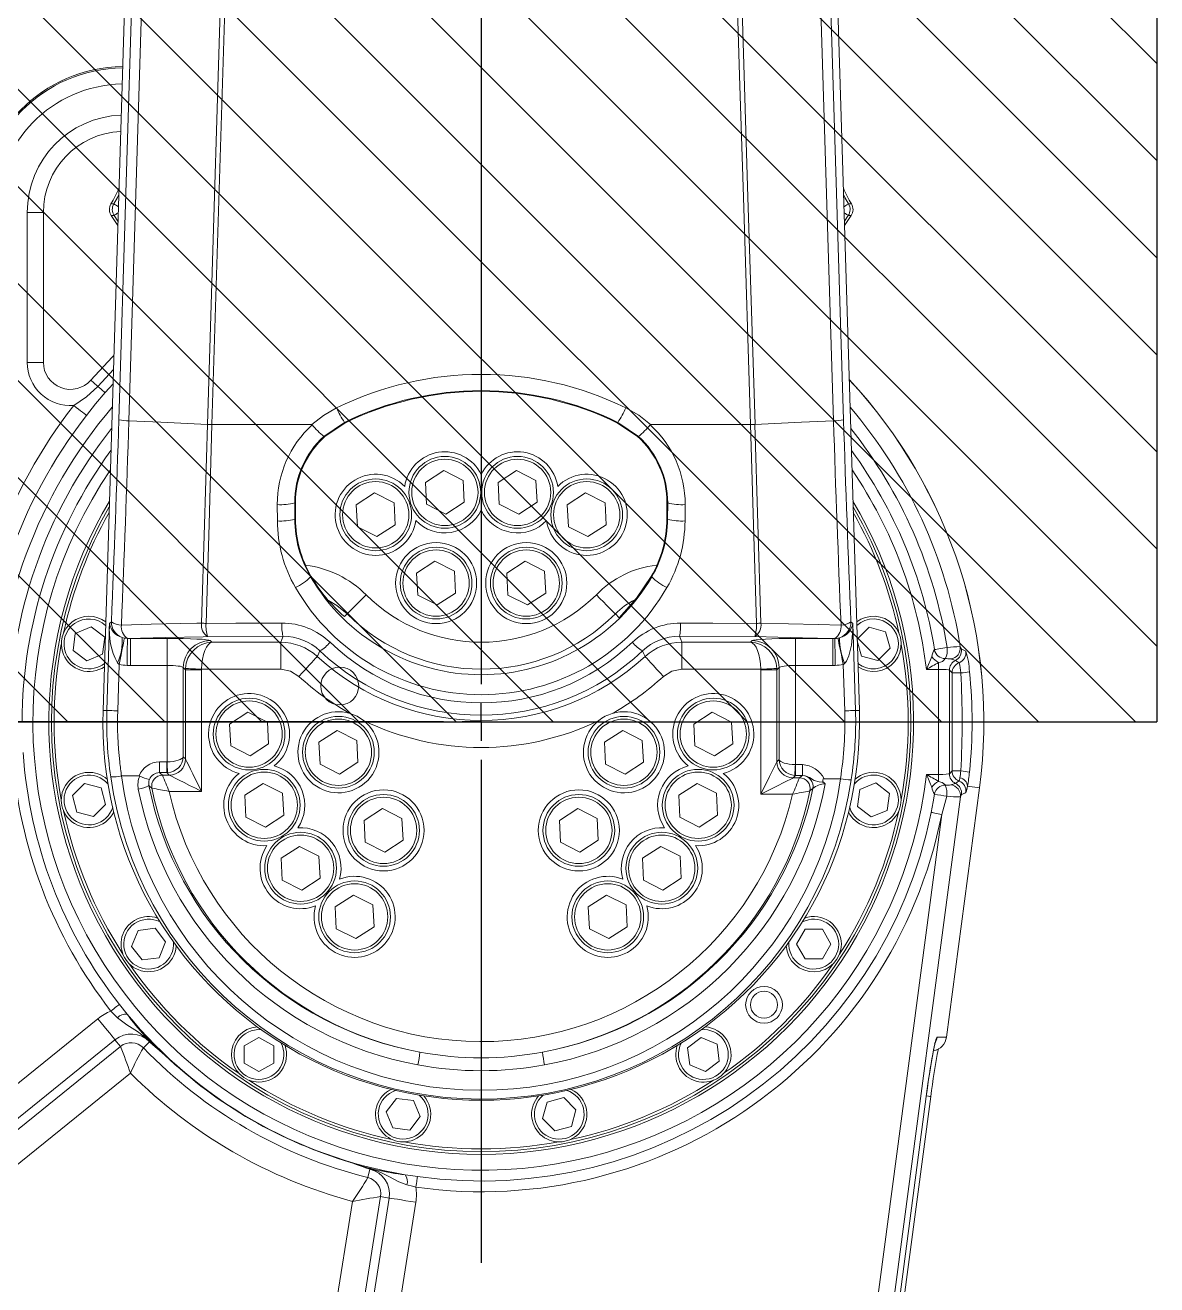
# Model space of a CAD drawing. Header units: millimetres. Extents: x -280 to 408, y 33 to 269.
# Drawn here: x 307.5 to 328.44, y 133.9 to 157.2 of the extents above; entities that cross this region are included whole.
import ezdxf

# ---------------------------------------------------------------- set-up
doc = ezdxf.new("R2010")
doc.units = ezdxf.units.MM
doc.layers.add('FORMAT', color=7, linetype='Continuous')

# ---------------------------------------------------------------- blocks, each defined once
blk = doc.blocks.new('SW_CENTERMARKSYMBOL_3')
at = {"layer": 'FORMAT', "color": 0}
for p, q in [((0, -0.7), (0, -58.3)), ((0, -59), (0, -58.65)), ((-0.7, -59), (-10.487, -59)), ((0, -59), (-0.35, -59)), ((0, -59), (0.35, -59)), ((0, -59), (0, -59.35)), ((0.7, -59), (10.732, -59)), ((0, -59.7), (0, -69.007))]:
    blk.add_line(p, q, dxfattribs=at)

msp = doc.modelspace()

# ---------------------------------------------------------------- hatches: boundary and pattern name
at = {"layer": 'FORMAT'}
h = msp.add_hatch(dxfattribs=at)
h.set_pattern_fill('ANSI31', color=256, scale=0.4, angle=90, style=0)
h.paths.add_polyline_path([(328.4413, 144.3144), (328.4413, 203.3144), (303.4413, 203.3144), (303.4413, 144.3144)], flags=0)

# ---------------------------------------------------------------- linework, layer by layer
at = {"color": 7, "linetype": 'Continuous', "lineweight": 15}
for p, q in [((310.5928, 198.5279), (308.9445, 144.5279)), ((322.938, 144.5279), (321.788, 182.2056)), ((307.5413, 150.9664), (307.5413, 153.7402)), ((307.8413, 153.7402), (307.5413, 153.7402)), ((307.8413, 153.7402), (307.8413, 150.9664)), ((309.1501, 153.6837), (309.0959, 153.6824)), ((309.2184, 153.5008), (309.0959, 153.6824)), ((322.6641, 153.5008), (322.7866, 153.6824)), ((322.7866, 153.6824), (322.7324, 153.6837)), ((307.5413, 150.9664), (307.8413, 150.9664)), ((313.4127, 149.8554), (313.0324, 149.5973)), ((313.0549, 149.5998), (313.4184, 149.8437)), ((313.4184, 149.8437), (313.4127, 149.8554)), ((318.4641, 149.8437), (318.4699, 149.8554)), ((318.4641, 149.8437), (318.8276, 149.5998)), ((318.8501, 149.5973), (318.4699, 149.8554)), ((310.8757, 149.8151), (310.9594, 149.8144)), ((310.9594, 149.8144), (310.9604, 149.8144)), ((312.8071, 149.8144), (310.9604, 149.8144)), ((320.9226, 149.8144), (319.0755, 149.8144)), ((321.0067, 149.8171), (320.9221, 149.8136)), ((314.9086, 148.745), (315.2476, 148.965)), ((315.2476, 148.965), (315.6076, 148.7815)), ((316.2539, 148.745), (316.5929, 148.965)), ((316.5929, 148.965), (316.9529, 148.7815)), ((314.9296, 148.3414), (314.9086, 148.745)), ((315.6076, 148.7815), (315.6286, 148.3779)), ((316.2749, 148.3414), (316.2539, 148.745)), ((316.9529, 148.7815), (316.974, 148.3779)), ((313.6291, 148.3293), (313.9681, 148.5493)), ((313.9681, 148.5493), (314.3281, 148.3657)), ((317.5334, 148.3293), (317.8724, 148.5493)), ((317.8724, 148.5493), (318.2324, 148.3657)), ((312.17, 148.0333), (312.1684, 148.3353)), ((312.4906, 148.3644), (312.4922, 148.066)), ((312.5037, 148.3644), (312.4906, 148.3644)), ((312.5054, 148.066), (312.5037, 148.3644)), ((313.6501, 147.9257), (313.6291, 148.3293)), ((314.3281, 148.3657), (314.3492, 147.9621)), ((315.2896, 148.1578), (314.9296, 148.3414)), ((315.6286, 148.3779), (315.2896, 148.1578)), ((316.635, 148.1578), (316.2749, 148.3414)), ((316.974, 148.3779), (316.635, 148.1578)), ((317.5544, 147.9257), (317.5334, 148.3293)), ((318.2324, 148.3657), (318.2535, 147.9621)), ((319.3788, 148.3644), (319.3772, 148.066)), ((319.3788, 148.3644), (319.392, 148.3644)), ((319.3903, 148.066), (319.392, 148.3644)), ((319.7142, 148.3353), (319.7125, 148.0333)), ((312.5054, 148.066), (312.4922, 148.066)), ((319.3772, 148.066), (319.3903, 148.066)), ((314.0102, 147.7421), (313.6501, 147.9257)), ((314.3492, 147.9621), (314.0102, 147.7421)), ((317.9145, 147.7421), (317.5544, 147.9257)), ((318.2535, 147.9621), (317.9145, 147.7421)), ((314.7469, 147.0658), (315.0859, 147.2858)), ((315.0859, 147.2858), (315.4459, 147.1023)), ((316.4156, 147.0658), (316.7546, 147.2858)), ((316.7546, 147.2858), (317.1146, 147.1023)), ((314.7679, 146.6622), (314.7469, 147.0658)), ((315.4459, 147.1023), (315.467, 146.6987)), ((316.4366, 146.6622), (316.4156, 147.0658)), ((317.1146, 147.1023), (317.1357, 146.6987)), ((312.7966, 147.0042), (312.7851, 146.9976)), ((312.7961, 147.006), (312.7889, 147.0182)), ((312.7914, 147.0131), (312.791, 147.0147)), ((312.7966, 147.0042), (312.7914, 147.0131)), ((312.7966, 147.0042), (312.796, 147.006)), ((319.086, 147.0042), (319.0974, 146.9976)), ((315.128, 146.4786), (314.7679, 146.6622)), ((315.467, 146.6987), (315.128, 146.4786)), ((316.7967, 146.4786), (316.4366, 146.6622)), ((317.1357, 146.6987), (316.7967, 146.4786)), ((309.0162, 144.5257), (309.0653, 146.1335)), ((309.0653, 146.1335), (309.1, 146.1671)), ((313.4593, 146.3116), (313.41, 146.2619)), ((318.4923, 146.242), (318.4233, 146.3116)), ((322.7826, 146.1671), (322.8176, 146.1332)), ((322.8176, 146.1332), (322.8666, 144.5258)), ((308.3901, 145.6365), (308.4315, 145.9514)), ((308.4315, 145.9514), (308.7249, 146.0729)), ((308.7249, 146.0729), (308.9768, 145.8796)), ((308.9768, 145.8796), (308.9354, 145.5647)), ((312.2744, 145.8983), (310.8806, 145.8917)), ((321.0019, 145.8917), (319.6082, 145.8983)), ((322.8978, 145.8457), (323.1169, 146.0648)), ((323.1169, 146.0648), (323.4236, 145.9826)), ((323.4236, 145.9826), (323.5058, 145.6759)), ((309.2966, 145.8769), (309.3404, 145.8648)), ((309.3958, 145.859), (309.451, 145.8596)), ((309.451, 145.8596), (310.1284, 145.8596)), ((309.451, 145.8596), (309.451, 145.3602)), ((310.1284, 145.8596), (310.1284, 145.3602)), ((310.9273, 145.8198), (310.9587, 145.7884)), ((310.9587, 145.7884), (312.2312, 145.7884)), ((312.2312, 145.7884), (312.2312, 145.289)), ((319.6513, 145.7884), (320.9238, 145.7884)), ((319.6513, 145.7884), (319.6513, 145.289)), ((320.9238, 145.7884), (320.9549, 145.8195)), ((321.7538, 145.8592), (322.4471, 145.8592)), ((321.7538, 145.8592), (321.7538, 145.3599)), ((322.4471, 145.8592), (322.4856, 145.8588)), ((322.4471, 145.8592), (322.4471, 145.3599)), ((322.9745, 145.5335), (322.8987, 145.8167)), ((323.5058, 145.6759), (323.2813, 145.4513)), ((308.642, 145.4432), (308.3901, 145.6365)), ((308.9354, 145.5647), (308.642, 145.4432)), ((323.2813, 145.4513), (322.9745, 145.5335)), ((324.4032, 145.2858), (324.4032, 145.4137)), ((309.242, 145.3762), (309.2093, 145.4058)), ((309.242, 145.3762), (309.2159, 144.5197)), ((309.451, 145.3602), (309.3899, 145.3606)), ((310.1284, 145.3602), (309.451, 145.3602)), ((310.1284, 143.5755), (310.1284, 145.3602)), ((310.428, 145.3205), (310.428, 143.6703)), ((310.4694, 145.2791), (310.428, 145.3205)), ((310.4694, 143.6289), (310.4694, 145.2791)), ((310.769, 145.2791), (310.4694, 145.2791)), ((310.769, 145.2791), (310.769, 143.0297)), ((312.2312, 145.289), (310.7692, 145.289)), ((321.1133, 145.289), (319.6513, 145.289)), ((321.4132, 145.2791), (321.1136, 145.2791)), ((321.1136, 142.9788), (321.1136, 145.2791)), ((321.4542, 145.3202), (321.4132, 145.2791)), ((321.4132, 145.2791), (321.4132, 143.578)), ((321.4542, 143.6191), (321.4542, 145.3202)), ((322.4471, 145.3599), (321.7538, 145.3599)), ((321.7538, 145.3599), (321.7538, 143.5243)), ((322.4898, 145.3601), (322.4471, 145.3599)), ((322.667, 144.5197), (322.6409, 145.3758)), ((324.4032, 145.2858), (324.1788, 145.2858)), ((324.4032, 143.3429), (324.4032, 145.2858)), ((324.603, 145.2724), (324.603, 143.3564)), ((324.6542, 145.2212), (324.603, 145.2724)), ((324.6542, 143.4075), (324.6542, 145.2212)), ((324.6542, 145.2212), (324.8154, 145.2212)), ((309.0162, 144.5257), (308.9445, 144.5279)), ((311.2871, 144.2729), (311.6261, 144.4929)), ((311.6261, 144.4929), (311.9862, 144.3094)), ((319.8753, 144.2729), (320.2143, 144.4929)), ((320.2143, 144.4929), (320.5744, 144.3094)), ((322.8666, 144.5258), (322.938, 144.5279)), ((311.3082, 143.8693), (311.2871, 144.2729)), ((311.9862, 144.3094), (312.0072, 143.9058)), ((319.8964, 143.8693), (319.8753, 144.2729)), ((320.5744, 144.3094), (320.5954, 143.9058)), ((312.9402, 143.9366), (313.2792, 144.1566)), ((313.2792, 144.1566), (313.6393, 143.973)), ((318.2222, 143.9366), (318.5612, 144.1566)), ((318.5612, 144.1566), (318.9213, 143.973)), ((311.6682, 143.6857), (311.3082, 143.8693)), ((312.0072, 143.9058), (311.6682, 143.6857)), ((312.9613, 143.533), (312.9402, 143.9366)), ((313.6393, 143.973), (313.6603, 143.5694)), ((318.2433, 143.533), (318.2222, 143.9366)), ((318.9213, 143.973), (318.9423, 143.5694)), ((320.2564, 143.6857), (319.8964, 143.8693)), ((320.5954, 143.9058), (320.2564, 143.6857)), ((309.9876, 143.3756), (309.9876, 143.5754)), ((309.9876, 143.5754), (310.1234, 143.5754)), ((310.1234, 143.3756), (310.1234, 143.5754)), ((310.428, 143.6703), (310.4694, 143.6289)), ((313.6603, 143.5694), (313.3213, 143.3494)), ((318.9423, 143.5694), (318.6033, 143.3494)), ((321.4132, 143.578), (321.4542, 143.6191)), ((309.2875, 143.3144), (309.2837, 143.3141)), ((309.2875, 143.3144), (309.6128, 143.3144)), ((309.6225, 143.3126), (309.6128, 143.3144)), ((310.1234, 143.3756), (309.9876, 143.3756)), ((310.0439, 143.3293), (310.1698, 143.3293)), ((310.1698, 143.3293), (310.1234, 143.3756)), ((313.3213, 143.3494), (312.9613, 143.533)), ((318.6033, 143.3494), (318.2433, 143.533)), ((321.7588, 143.3244), (321.7128, 143.2784)), ((321.7588, 143.3244), (321.7588, 143.5242)), ((321.7588, 143.5242), (321.8858, 143.5242)), ((321.8858, 143.3244), (321.7588, 143.3244)), ((321.8282, 143.2784), (321.8826, 143.3228)), ((321.8826, 143.3228), (321.8858, 143.3244)), ((321.8858, 143.3244), (321.8858, 143.5242)), ((324.1788, 143.3429), (324.4032, 143.3429)), ((324.4032, 143.215), (324.4032, 143.3429)), ((324.603, 143.3564), (324.6542, 143.4075)), ((324.6542, 143.4075), (324.8154, 143.4075)), ((308.3767, 142.9529), (308.6013, 143.1774)), ((308.6013, 143.1774), (308.908, 143.0952)), ((308.908, 143.0952), (308.9902, 142.7885)), ((311.5668, 142.957), (311.9058, 143.177)), ((311.9058, 143.177), (312.2659, 142.9934)), ((319.5956, 142.957), (319.9346, 143.177)), ((319.9346, 143.177), (320.2947, 142.9934)), ((321.7128, 143.2784), (321.8282, 143.2784)), ((322.5876, 143.2635), (322.2865, 143.2635)), ((322.5915, 143.2632), (322.5876, 143.2635)), ((322.9472, 143.064), (323.2405, 143.1855)), ((323.2405, 143.1855), (323.4925, 142.9922)), ((324.5497, 138.4841), (325.1596, 143.095)), ((324.5504, 138.484), (325.1603, 143.0949)), ((324.9388, 143.1242), (325.1596, 143.095)), ((308.4589, 142.6462), (308.3767, 142.9529)), ((310.769, 143.0297), (310.1671, 143.0297)), ((311.5879, 142.5534), (311.5668, 142.957)), ((312.2659, 142.9934), (312.2869, 142.5898)), ((319.6167, 142.5534), (319.5956, 142.957)), ((320.2947, 142.9934), (320.3157, 142.5898)), ((321.7038, 142.9788), (321.1136, 142.9788)), ((324.8074, 142.9262), (322.6356, 126.5078)), ((322.9057, 142.7492), (322.9472, 143.064)), ((323.4925, 142.9922), (323.451, 142.6774)), ((324.5561, 142.9406), (324.4622, 142.6008)), ((308.7656, 142.564), (308.4589, 142.6462)), ((308.9902, 142.7885), (308.7656, 142.564)), ((313.7746, 142.4915), (314.1136, 142.7115)), ((314.1136, 142.7115), (314.4736, 142.5279)), ((317.3879, 142.4915), (317.7269, 142.7115)), ((317.7269, 142.7115), (318.0869, 142.5279)), ((323.1576, 142.5559), (322.9057, 142.7492)), ((323.451, 142.6774), (323.1576, 142.5559)), ((311.9479, 142.3698), (311.5879, 142.5534)), ((312.2869, 142.5898), (311.9479, 142.3698)), ((313.7956, 142.0879), (313.7746, 142.4915)), ((314.4736, 142.5279), (314.4947, 142.1243)), ((317.4089, 142.0879), (317.3879, 142.4915)), ((318.0869, 142.5279), (318.108, 142.1243)), ((319.9767, 142.3698), (319.6167, 142.5534)), ((320.3157, 142.5898), (319.9767, 142.3698)), ((322.3386, 126.5471), (324.4622, 142.6008)), ((312.2395, 141.7919), (312.5785, 142.0119)), ((312.5785, 142.0119), (312.9385, 141.8283)), ((314.1557, 141.9043), (313.7956, 142.0879)), ((314.4947, 142.1243), (314.1557, 141.9043)), ((317.769, 141.9043), (317.4089, 142.0879)), ((318.108, 142.1243), (317.769, 141.9043)), ((318.9229, 141.7919), (319.2619, 142.0119)), ((319.2619, 142.0119), (319.622, 141.8283)), ((312.2605, 141.3883), (312.2395, 141.7919)), ((312.9385, 141.8283), (312.9596, 141.4247)), ((318.944, 141.3883), (318.9229, 141.7919)), ((319.622, 141.8283), (319.643, 141.4247)), ((312.6206, 141.2047), (312.2605, 141.3883)), ((312.9596, 141.4247), (312.6206, 141.2047)), ((319.304, 141.2047), (318.944, 141.3883)), ((319.643, 141.4247), (319.304, 141.2047)), ((313.2393, 140.8917), (313.5783, 141.1117)), ((313.5783, 141.1117), (313.9383, 140.9281)), ((317.9232, 140.8917), (318.2622, 141.1117)), ((318.2622, 141.1117), (318.6222, 140.9281)), ((313.2603, 140.4881), (313.2393, 140.8917)), ((313.9383, 140.9281), (313.9594, 140.5245)), ((317.9442, 140.4881), (317.9232, 140.8917)), ((318.6222, 140.9281), (318.6433, 140.5245)), ((313.9594, 140.5245), (313.6204, 140.3045)), ((318.6433, 140.5245), (318.3043, 140.3045)), ((309.4736, 140.1617), (309.5951, 140.4551)), ((309.5951, 140.4551), (309.9099, 140.4965)), ((309.9099, 140.4965), (310.1032, 140.2446)), ((313.6204, 140.3045), (313.2603, 140.4881)), ((318.3043, 140.3045), (317.9442, 140.4881)), ((321.7766, 140.2032), (321.9354, 140.4782)), ((321.9354, 140.4782), (322.2529, 140.4782)), ((322.2529, 140.4782), (322.4117, 140.2032)), ((309.6669, 139.9098), (309.4736, 140.1617)), ((310.1032, 140.2446), (309.9817, 139.9512)), ((321.9354, 139.9282), (321.7766, 140.2032)), ((322.4117, 140.2032), (322.2529, 139.9282)), ((309.9817, 139.9512), (309.6669, 139.9098)), ((322.2529, 139.9282), (321.9354, 139.9282)), ((309.2145, 138.8427), (309.0904, 138.9657)), ((309.2469, 139.0878), (309.388, 138.9096)), ((307.2692, 137.5422), (308.8508, 138.823)), ((309.1651, 138.435), (307.1204, 136.7792)), ((309.2657, 138.3106), (309.1651, 138.435)), ((311.555, 138.3203), (311.83, 138.479)), ((311.83, 138.479), (312.105, 138.3203)), ((319.7591, 138.283), (320.011, 138.4763)), ((320.011, 138.4763), (320.3044, 138.3548)), ((324.3784, 138.4841), (324.5497, 138.4841)), ((306.9204, 136.4114), (309.2657, 138.3106)), ((309.8061, 138.3956), (309.6909, 138.2845)), ((311.555, 138.0027), (311.555, 138.3203)), ((312.105, 138.3203), (312.105, 138.0027)), ((319.8006, 137.9682), (319.7591, 138.283)), ((320.3044, 138.3548), (320.3459, 138.04)), ((311.83, 137.844), (311.555, 138.0027)), ((312.105, 138.0027), (311.83, 137.844)), ((320.0939, 137.8467), (319.8006, 137.9682)), ((320.3459, 138.04), (320.0939, 137.8467)), ((309.45, 137.8174), (306.6375, 135.5398)), ((314.1828, 137.098), (314.3761, 137.3499)), ((314.3761, 137.3499), (314.6909, 137.3085)), ((314.6909, 137.3085), (314.8124, 137.0151)), ((317.0782, 136.9744), (317.1604, 137.2811)), ((317.1604, 137.2811), (317.4671, 137.3633)), ((317.4671, 137.3633), (317.6917, 137.1388)), ((323.0636, 128.9841), (324.1748, 137.3841)), ((323.064, 128.984), (324.1752, 137.384)), ((323.1486, 128.984), (324.2598, 137.384)), ((324.1748, 137.3841), (324.1752, 137.384)), ((314.3043, 136.8046), (314.1828, 137.098)), ((317.6917, 137.1388), (317.6095, 136.832)), ((314.6191, 136.7632), (314.3043, 136.8046)), ((314.8124, 137.0151), (314.6191, 136.7632)), ((317.3028, 136.7498), (317.0782, 136.9744)), ((317.6095, 136.832), (317.3028, 136.7498)), ((313.8439, 135.8866), (313.8825, 136.0419)), ((312.5163, 128.8558), (313.5598, 135.4444)), ((314.0791, 135.5315), (312.8974, 128.0706)), ((313.406, 130.2592), (314.2371, 135.5064)), ((314.7303, 135.4283), (313.8992, 130.1811)), ((314.2371, 135.5064), (314.0791, 135.5315))]:
    msp.add_line(p, q, dxfattribs=at)
at = {"color": 8, "linetype": 'Continuous', "lineweight": 15}
for p, q in [((309.2208, 153.5789), (309.1501, 153.6837)), ((322.7324, 153.6837), (322.6617, 153.5789)), ((308.8499, 150.5213), (309.137, 150.8348)), ((309.1289, 150.5697), (308.9819, 150.4057)), ((324.5497, 138.4841), (324.5504, 138.484))]:
    msp.add_line(p, q, dxfattribs=at)
at = {"color": 7, "linetype": 'Continuous', "lineweight": 15, "flags": 128}
for points in [[(311.0504, 201.1802), (311.0324, 200.5925), (310.9588, 198.1937), (310.7332, 190.8355), (310.6199, 187.156), (310.5033, 183.4777), (310.3654, 179.2784), (310.2261, 175.0803), (309.9483, 166.6833), (309.8794, 164.5871), (309.8118, 162.49), (309.7459, 160.3906), (309.6812, 158.2909), (309.4231, 149.8852)], [(309.2381, 149.9022), (309.4957, 158.2974), (309.5604, 160.3989), (309.6263, 162.5001), (309.694, 164.6016), (309.763, 166.7022), (310.0406, 175.0974), (310.1798, 179.2947), (310.3176, 183.4932), (310.4017, 186.133), (310.4837, 188.7738), (310.5647, 191.4148), (310.8075, 199.3396)], [(322.4595, 149.8852), (322.183, 158.8901), (322.1133, 161.14), (322.042, 163.3894), (321.9687, 165.6391), (321.8944, 167.888), (321.5967, 176.8849), (321.4152, 182.374)], [(321.6009, 182.3915), (321.7822, 176.9035), (322.0798, 167.9044), (322.1783, 164.9033), (322.2747, 161.9005), (322.3685, 158.8967), (322.6444, 149.9022)], [(310.8751, 149.8163), (311.1801, 159.6906), (311.2923, 163.3173), (311.4054, 166.9435)], [(311.4929, 166.9398), (311.379, 163.3159), (311.266, 159.6878), (310.9594, 149.8144)], [(320.9231, 149.8144), (320.7922, 154.0209), (320.7221, 156.2721), (320.6503, 158.5233), (320.5174, 162.7335), (320.3899, 166.9415)], [(320.4773, 166.945), (320.5415, 164.842), (320.6079, 162.7383), (320.6717, 160.6323), (320.736, 158.5261), (320.8074, 156.2748), (320.8772, 154.0236), (321.0074, 149.8163)], [(309.0913, 153.8988), (309.1075, 153.8985), (309.1441, 153.8979)], [(322.7384, 153.8979), (322.7545, 153.8981), (322.7912, 153.8988)], [(308.7175, 150.6371), (309.1112, 151.0605), (309.145, 151.0945)], [(308.8499, 150.5213), (308.8215, 150.5461), (308.7957, 150.5687), (308.7728, 150.5887), (308.7535, 150.6057), (308.738, 150.6192), (308.7267, 150.6291), (308.7198, 150.6351), (308.7175, 150.6371)], [(308.402, 150.1687), (308.6374, 150.3275), (308.8499, 150.5213)], [(308.9819, 150.4057), (308.8073, 150.198), (308.6386, 149.985)], [(308.8499, 150.5213), (308.877, 150.4976), (308.9018, 150.4758), (308.924, 150.4564), (308.943, 150.4398), (308.9586, 150.4261), (308.9704, 150.4158), (308.9782, 150.4089), (308.9819, 150.4057)], [(308.402, 150.1687), (308.4467, 150.134), (308.4898, 150.1006), (308.5297, 150.0696), (308.5651, 150.0421), (308.5946, 150.0192), (308.6172, 150.0017), (308.632, 149.9901), (308.6386, 149.985)], [(312.8071, 149.8144), (313.0229, 149.9841), (313.2651, 150.1246)], [(318.6174, 150.1246), (318.8551, 149.9872), (319.0755, 149.8144)], [(309.4232, 149.8852), (310.0121, 149.8572), (310.8751, 149.8163)], [(322.4595, 149.8852), (321.87, 149.8572), (321.007, 149.8163)], [(310.765, 146.1422), (310.8201, 147.9655), (310.8758, 149.8151)], [(310.9604, 149.8144), (310.9053, 147.9721), (310.8501, 146.1356)], [(321.0324, 146.1356), (320.9776, 147.9618), (320.9221, 149.8144)], [(321.0067, 149.8163), (321.0621, 147.9764), (321.1175, 146.1422)], [(319.086, 147.0042), (318.8173, 146.6067), (318.4923, 146.242)], [(313.4593, 146.3116), (313.469, 146.3214), (313.4911, 146.3437), (313.5247, 146.3775), (313.5685, 146.4217), (313.621, 146.4747), (313.6804, 146.5345), (313.7444, 146.5991), (313.8108, 146.6661)], [(318.4233, 146.3116), (318.4135, 146.3214), (318.3914, 146.3437), (318.3579, 146.3775), (318.314, 146.4217), (318.2615, 146.4747), (318.2022, 146.5345), (318.1381, 146.5991), (318.0717, 146.6661)], [(309.2837, 146.1066), (309.8349, 146.1199), (310.3861, 146.1331), (310.6823, 146.1402), (310.765, 146.1422)], [(310.8501, 146.1356), (311.4032, 146.1385), (312.2523, 146.1424)], [(319.6303, 146.1424), (320.2283, 146.1398), (321.0324, 146.1356)], [(321.1175, 146.1422), (321.6276, 146.1299), (322.1788, 146.1167), (322.5988, 146.1066)], [(322.8176, 146.1332), (322.8176, 146.1314), (322.817, 146.0261), (322.79, 145.7328), (322.7427, 145.5394), (322.6969, 145.4384), (322.6733, 145.4051), (322.6632, 145.394)], [(310.8806, 145.8917), (310.7979, 145.8898), (310.1011, 145.8742), (309.6367, 145.8637), (309.451, 145.8596)], [(312.2312, 145.7884), (312.2508, 145.8384), (312.2744, 145.8983)], [(319.6082, 145.8983), (319.6318, 145.8384), (319.6513, 145.7884)], [(322.4471, 145.8592), (321.8883, 145.8718), (321.4285, 145.8821), (321.0019, 145.8917)], [(309.3404, 145.8648), (309.3372, 145.8491), (309.3308, 145.817), (309.3212, 145.7697), (309.309, 145.7087), (309.2944, 145.6362), (309.278, 145.5547), (309.2603, 145.467), (309.242, 145.3762)], [(309.3958, 145.859), (309.3956, 145.8429), (309.3952, 145.8102), (309.3947, 145.7619), (309.3939, 145.6997), (309.393, 145.6258), (309.392, 145.5427), (309.391, 145.4532), (309.3899, 145.3606)], [(322.4856, 145.8588), (322.4858, 145.8434), (322.486, 145.811), (322.4864, 145.7629), (322.4869, 145.7007), (322.4876, 145.6266), (322.4883, 145.5431), (322.489, 145.4532), (322.4898, 145.3601)], [(322.5423, 145.8647), (322.5494, 145.8662), (322.572, 145.8722)], [(322.5423, 145.8647), (322.5453, 145.8496), (322.5517, 145.8179), (322.5612, 145.7707), (322.5735, 145.7097), (322.5882, 145.637), (322.6047, 145.5552), (322.6225, 145.4671), (322.6409, 145.3758)], [(324.3281, 145.6526), (324.3374, 145.6541), (324.3544, 145.6568), (324.3785, 145.6606), (324.4086, 145.6655), (324.4435, 145.671), (324.4818, 145.6771), (324.5218, 145.6835), (324.5619, 145.6899)], [(324.8041, 145.7071), (324.8106, 145.6918), (324.825, 145.6613)], [(324.825, 145.6613), (324.8704, 145.6408), (324.9082, 145.623)], [(312.908, 145.524), (312.8986, 145.5138), (312.8774, 145.4907), (312.8451, 145.4557), (312.8029, 145.4099), (312.7523, 145.3551), (312.6952, 145.2931), (312.6336, 145.2262), (312.5696, 145.1569)], [(312.9568, 145.628), (312.9157, 145.5403), (312.908, 145.524)], [(318.9745, 145.524), (318.939, 145.5999), (318.9257, 145.628)], [(318.9745, 145.524), (318.9839, 145.5138), (319.0052, 145.4907), (319.0374, 145.4557), (319.0796, 145.4099), (319.1302, 145.3551), (319.1873, 145.2931), (319.249, 145.2262), (319.3129, 145.1569)], [(324.7152, 145.4519), (324.6831, 145.4631), (324.6257, 145.4796)], [(324.7823, 145.4077), (324.7518, 145.428), (324.7152, 145.4519)], [(310.47, 145.3039), (310.4785, 145.3035), (310.4973, 145.3026), (310.5259, 145.3011), (310.5632, 145.2993), (310.6079, 145.2971), (310.6583, 145.2946), (310.7128, 145.2918), (310.7692, 145.289)], [(312.5696, 145.1569), (312.4129, 145.2548), (312.2312, 145.289)], [(319.6513, 145.289), (319.4697, 145.2548), (319.3129, 145.1569)], [(321.1133, 145.289), (321.1698, 145.2918), (321.2242, 145.2946), (321.2746, 145.2971), (321.3193, 145.2993), (321.3566, 145.3011), (321.3852, 145.3026), (321.4041, 145.3035), (321.4125, 145.3039)], [(322.6632, 145.394), (322.6462, 145.3794), (322.6409, 145.3758)], [(309.2159, 144.5197), (309.1782, 144.5208), (309.1418, 144.5219), (309.1081, 144.5229), (309.0783, 144.5239), (309.0534, 144.5246), (309.0343, 144.5252), (309.0218, 144.5256), (309.0162, 144.5257)], [(322.667, 144.5197), (322.7047, 144.5208), (322.7411, 144.5219), (322.7748, 144.523), (322.8046, 144.5239), (322.8295, 144.5246), (322.8486, 144.5252), (322.8611, 144.5256), (322.8666, 144.5258)], [(313.7666, 144.3404), (313.6435, 144.4199), (313.5154, 144.4715)], [(310.1284, 143.5755), (310.1302, 143.5379), (310.132, 143.5016), (310.1337, 143.468), (310.1352, 143.4382), (310.1364, 143.4133), (310.1374, 143.3942), (310.138, 143.3817), (310.1383, 143.376)], [(310.4694, 143.6289), (310.4777, 143.6122), (310.4965, 143.5746), (310.5251, 143.5174), (310.5624, 143.4427), (310.6072, 143.3532), (310.6578, 143.252), (310.7124, 143.1429), (310.769, 143.0297)], [(321.1136, 142.9788), (321.1702, 143.092), (321.2247, 143.2012), (321.2753, 143.3023), (321.3201, 143.3919), (321.3574, 143.4665), (321.386, 143.5237), (321.4048, 143.5613), (321.4132, 143.578)], [(309.9876, 143.3756), (310.0087, 143.3582), (310.0439, 143.3293)], [(310.769, 143.0297), (310.6558, 143.0863), (310.5466, 143.1409), (310.4455, 143.1914), (310.3559, 143.2362), (310.2812, 143.2735), (310.2241, 143.3021), (310.1865, 143.3209), (310.1698, 143.3293)], [(321.7439, 143.3248), (321.7442, 143.3305), (321.7448, 143.343), (321.7458, 143.3621), (321.747, 143.387), (321.7485, 143.4168), (321.7501, 143.4504), (321.7519, 143.4867), (321.7538, 143.5243)], [(322.2752, 143.1969), (322.2498, 143.1981), (322.1942, 143.2045), (322.1039, 143.2334), (322.0165, 143.2859), (321.9336, 143.3195), (321.8858, 143.3244)], [(309.8481, 143.0902), (309.8127, 143.1203), (309.7934, 143.1368)], [(321.7128, 143.2784), (321.6961, 143.2701), (321.6585, 143.2513), (321.6013, 143.2227), (321.5266, 143.1853), (321.4371, 143.1406), (321.3359, 143.09), (321.2268, 143.0354), (321.1136, 142.9788)], [(322.0784, 143.0838), (322.0527, 143.0621), (322.0236, 143.0377)], [(322.2865, 143.2635), (322.2777, 143.2624), (322.2709, 143.2592), (322.2656, 143.2539), (322.2614, 143.2453), (322.2597, 143.2313), (322.2622, 143.2169), (322.2705, 143.2019), (322.2752, 143.1969)], [(322.2752, 143.1969), (322.3033, 143.1709), (322.3039, 143.1703)], [(324.4032, 143.215), (324.4682, 143.1929), (324.4949, 143.1777), (324.5148, 143.1623), (324.5244, 143.1519), (324.5268, 143.1442)], [(324.2676, 142.64), (324.3043, 142.8342), (324.3282, 142.9761)], [(324.827, 142.9705), (324.8136, 142.9413), (324.8074, 142.9262)], [(324.2676, 142.64), (324.2752, 142.6384), (324.2889, 142.6357), (324.3082, 142.6318), (324.3325, 142.6269), (324.361, 142.6212), (324.3929, 142.6148), (324.427, 142.6079), (324.4622, 142.6008)], [(309.2469, 139.0878), (309.2408, 139.083), (309.2298, 139.0745), (309.2143, 139.0624), (309.1947, 139.0471), (309.1718, 139.0292), (309.1462, 139.0092), (309.1188, 138.9878), (309.0904, 138.9657)], [(308.8508, 138.823), (308.9102, 138.7497), (308.9674, 138.679), (309.0205, 138.6135), (309.0674, 138.5555), (309.1066, 138.5071), (309.1366, 138.4701), (309.1563, 138.4458), (309.1651, 138.435)], [(309.8674, 138.3391), (309.8588, 138.3494), (309.8371, 138.3744), (309.8204, 138.3925), (309.8024, 138.4112), (309.7748, 138.438), (309.7511, 138.4595), (309.69, 138.5093), (309.5793, 138.5851), (309.3837, 138.7093), (309.2145, 138.8427)], [(309.8674, 138.3391), (309.8068, 138.3949), (309.8061, 138.3956)], [(309.8674, 138.3391), (309.9454, 138.2708), (310.024, 138.2038), (310.0775, 138.1585), (310.0901, 138.1482), (310.0919, 138.1468), (310.0921, 138.1467), (310.092, 138.1469), (310.0918, 138.1472), (310.0913, 138.1476), (310.0907, 138.1482), (310.0897, 138.1493)], [(324.1752, 137.384), (324.1881, 137.4802), (324.2137, 137.6608), (324.2398, 137.8333), (324.2655, 137.992), (324.2899, 138.1316), (324.3121, 138.2472), (324.3309, 138.3335), (324.3422, 138.3783), (324.3467, 138.3931), (324.3463, 138.3921)], [(313.5274, 136.1643), (313.5272, 136.1644), (313.5257, 136.1648), (313.5249, 136.165), (313.5244, 136.1652), (313.5241, 136.1652), (313.524, 136.1652), (313.5246, 136.1649), (313.5256, 136.1644), (313.5272, 136.1638), (313.5328, 136.1616), (313.553, 136.1543), (313.6257, 136.1283), (313.7414, 136.0874), (313.803, 136.0667)], [(313.8825, 136.0419), (313.8816, 136.0422), (313.803, 136.0667)], [(314.5655, 135.753), (314.4183, 135.8088), (314.2436, 135.8954), (314.0728, 135.9834), (313.9526, 136.0304), (313.9153, 136.0417), (313.8914, 136.0482), (313.8665, 136.0542), (313.8349, 136.061), (313.803, 136.0667)], [(314.5366, 135.9368), (314.6739, 135.9161), (314.7616, 135.9036)], [(314.7616, 135.9036), (314.7605, 135.896), (314.7586, 135.8822), (314.7559, 135.8627), (314.7524, 135.8381), (314.7484, 135.8093), (314.7439, 135.7771), (314.739, 135.7427), (314.734, 135.7071)], [(314.734, 135.7071), (314.6688, 135.7234), (314.5655, 135.753)], [(314.2371, 135.5064), (314.2508, 135.5043), (314.2818, 135.4994), (314.3289, 135.4919), (314.3903, 135.4822), (314.464, 135.4705), (314.5473, 135.4573), (314.6371, 135.4431), (314.7303, 135.4283)]]:
    msp.add_lwpolyline(points, dxfattribs=at)
at = {"color": 8, "linetype": 'Continuous', "lineweight": 15, "flags": 128}
for points in [[(309.1441, 153.8979), (309.2105, 154.0183), (309.2358, 154.0696)], [(322.6468, 154.0696), (322.672, 154.0183), (322.7384, 153.8979)], [(309.229, 153.8473), (309.2222, 153.8513), (309.1965, 153.8667), (309.1751, 153.8794), (309.1589, 153.8891), (309.1484, 153.8953), (309.1441, 153.8979)], [(322.7384, 153.8979), (322.7341, 153.8953), (322.7237, 153.8891), (322.7074, 153.8794), (322.6861, 153.8667), (322.6603, 153.8513), (322.6536, 153.8473)], [(309.2255, 153.7346), (309.2255, 153.7346), (309.2006, 153.7178), (309.18, 153.7039), (309.1643, 153.6933), (309.1542, 153.6865), (309.1501, 153.6837)], [(322.7324, 153.6837), (322.7283, 153.6865), (322.7182, 153.6933), (322.7026, 153.7039), (322.6819, 153.7178), (322.657, 153.7346), (322.657, 153.7346)], [(313.4593, 146.3116), (313.4592, 146.3116), (313.2719, 146.4688), (313.1172, 146.5593)], [(324.1769, 137.395), (324.1781, 137.3948), (324.2149, 137.39), (324.2414, 137.3865), (324.2564, 137.3845), (324.2598, 137.384)]]:
    msp.add_lwpolyline(points, dxfattribs=at)
at = {"color": 7, "linetype": 'Continuous', "lineweight": 15}
for centre, radius in [((315.2686, 148.5614), 0.6635), ((315.2686, 148.5614), 0.6135), ((316.6139, 148.5614), 0.6635), ((316.6139, 148.5614), 0.6135), ((313.9891, 148.1457), 0.6635), ((313.9891, 148.1457), 0.6135), ((317.8934, 148.1457), 0.6635), ((317.8934, 148.1457), 0.6135), ((315.1069, 146.8822), 0.75), ((315.1069, 146.8822), 0.6635), ((316.7756, 146.8822), 0.75), ((316.7756, 146.8822), 0.6635), ((315.1069, 146.8822), 0.6135), ((316.7756, 146.8822), 0.6135), ((313.3243, 144.979), 0.35), ((311.6472, 144.0893), 0.6635), ((320.2354, 144.0893), 0.6635), ((311.6472, 144.0893), 0.6135), ((320.2354, 144.0893), 0.6135), ((313.3003, 143.753), 0.6635), ((313.3003, 143.753), 0.6135), ((318.5823, 143.753), 0.6635), ((318.5823, 143.753), 0.6135), ((311.9269, 142.7734), 0.6635), ((311.9269, 142.7734), 0.6135), ((319.9557, 142.7734), 0.6635), ((319.9557, 142.7734), 0.6135), ((314.1346, 142.3079), 0.75), ((314.1346, 142.3079), 0.6635), ((314.1346, 142.3079), 0.6135), ((317.7479, 142.3079), 0.75), ((317.7479, 142.3079), 0.6635), ((317.7479, 142.3079), 0.6135), ((312.5995, 141.6083), 0.6635), ((312.5995, 141.6083), 0.6135), ((319.283, 141.6083), 0.6635), ((319.283, 141.6083), 0.6135), ((313.5993, 140.7081), 0.6635), ((313.5993, 140.7081), 0.6135), ((318.2832, 140.7081), 0.6635), ((318.2832, 140.7081), 0.6135), ((321.1739, 139.0818), 0.34), ((321.1739, 139.0818), 0.25)]:
    msp.add_circle(centre, radius, dxfattribs=at)
for centre, radius, start, end in [((309.3413, 153.7402), 2.6993, 90.70421, 180), ((309.3413, 153.7402), 1.5, 92.6681, 180), ((307.3872, 154.9457), 2, 328.43603, 337.83925), ((324.4953, 154.9457), 2, 202.16075, 211.56397), ((309.2616, 153.7942), 0.1999, 148.43325, 214.00263), ((309.3161, 153.7955), 0.2001, 149.23562, 213.95304), ((322.5664, 153.7955), 0.2001, 326.04766, 30.76448), ((322.6209, 153.7942), 0.1999, 325.99714, 31.56738), ((308.3413, 150.9664), 0.8, 180, 274.35346), ((308.3413, 150.9664), 0.5, 180, 318.80525), ((315.9413, 144.6483), 6.0952, 63.95601, 116.04399), ((315.9413, 144.3144), 9.2993, 352.46475, 42.91967), ((315.9413, 144.7168), 5.7271, 63.79951, 116.20049), ((315.9413, 144.7168), 5.714, 63.79921, 116.20079), ((315.9413, 144.3144), 9.5454, 142.17004, 160.11048), ((314.9286, 150.8616), 1.8195, 203.89606, 213.57444), ((316.9538, 150.8617), 1.8196, 326.42619, 336.10381), ((315.9413, 144.3144), 9.2458, 142.17004, 180), ((-126.4306, 164.1476), 435.9015, 357.635936, 358.127218), ((309.4303, 150.9762), 1.091, 259.85676, 269.62646), ((-136.3816, 164.4419), 446.0423, 357.64411, 358.129808), ((322.4523, 150.9755), 1.0904, 270.37061, 280.14621), ((768.2755, 164.4424), 446.0537, 181.870206, 182.355895), ((758.2593, 164.1458), 435.8477, 181.87277, 182.364116), ((314.1483, 148.3464), 1.98, 132.28426, 180.32323), ((312.8081, 149.8025), 0.0119, 47.20053, 94.80836), ((313.7245, 150.5131), 1.1479, 217.69474, 232.92442), ((318.1583, 150.5129), 1.1476, 307.07392, 322.30693), ((319.0744, 149.8028), 0.0116, 84.54252, 133.44859), ((317.7341, 148.3464), 1.9801, 359.6787, 47.71385), ((314.142, 148.3741), 1.6514, 132.21171, 180.33809), ((314.1421, 148.3741), 1.6384, 131.57237, 180.3409), ((317.7406, 148.3742), 1.6383, 359.65769, 48.42903), ((317.7404, 148.3741), 1.6515, 359.66344, 47.78676), ((315.2686, 148.5614), 0.75, 26.24764, 171.75236), ((316.6139, 148.5614), 0.75, 8.24764, 153.75236), ((313.9891, 148.1457), 0.75, 44.24764, 351.75236), ((317.8934, 148.1457), 0.75, 188.24764, 135.75236), ((315.9413, 144.3144), 8, 149.2967, 270), ((315.9413, 144.3144), 7.95, 149.95484, 30.04516), ((312.2428, 149.3093), 0.9769, 265.63036, 284.69258), ((315.2686, 148.5614), 0.75, 224.24764, 333.75236), ((315.9413, 144.3144), 8, 270, 30.7033), ((316.6139, 148.5614), 0.75, 206.24764, 315.75236), ((319.6397, 149.3094), 0.9769, 255.30755, 274.36954), ((315.9413, 144.3144), 7.9, 150.63594, 167.95974), ((312.2443, 148.9043), 0.8742, 265.12633, 286.47614), ((314.6574, 148.0472), 2.4874, 180.31935, 210.07692), ((314.6389, 148.0802), 2.1467, 180.37778, 210.2855), ((314.6388, 148.0803), 2.1335, 180.3816, 210.0141), ((317.2437, 148.0803), 2.1335, 329.71, 359.61829), ((317.2437, 148.0802), 2.1467, 329.71438, 359.62249), ((317.2251, 148.0472), 2.4875, 329.92352, 359.68015), ((319.6383, 148.9043), 0.8742, 253.52386, 274.87369), ((315.9413, 144.3144), 7.9, 12.04026, 29.36406), ((312.0882, 147.6911), 0.9832, 295.07435, 315.13931), ((315.9413, 148.8426), 3.6558, 210.30912, 329.69088), ((315.4318, 148.5572), 3.0588, 210.51315, 228.62556), ((319.7943, 147.6911), 0.9832, 224.86, 244.92605), ((315.9413, 148.7859), 3.9686, 210.01626, 329.98374), ((315.9413, 148.8144), 3.0255, 225.23899, 314.76101), ((308.6835, 145.758), 0.511, 52.51206, 202.5), ((310.3914, 146.0178), 1.3311, 175.01184, 207.37252), ((309.3828, 146.1871), 0.322, 189.57871, 254.47829), ((309.4005, 146.159), 0.3006, 178.44662, 249.79678), ((309.272, 146.3803), 0.2739, 231.09679, 272.46199), ((311.0301, 146.1126), 0.2668, 173.64256, 235.91256), ((310.9188, 147.5772), 1.4433, 263.88543, 267.27373), ((311.4958, 146.0925), 0.6471, 176.18636, 198.08212), ((313.1279, 146.0987), 0.8767, 177.14204, 193.21304), ((312.2573, 144.8565), 1.2859, 46.35071, 90.2235), ((315.9413, 148.8144), 3.5248, 225.23899, 314.76101), ((319.6254, 144.8561), 1.2864, 89.78452, 133.6412), ((318.7547, 146.0987), 0.8767, 346.78669, 2.85789), ((320.8524, 146.1126), 0.2668, 304.08731, 6.35756), ((320.3868, 146.0925), 0.6471, 341.91823, 3.8133), ((320.9638, 147.5773), 1.4434, 272.72638, 276.11446), ((322.4821, 146.159), 0.3006, 287.41267, 1.55305), ((322.4983, 146.1875), 0.3238, 283.15462, 350.34554), ((322.6106, 146.3803), 0.2739, 267.53849, 308.90273), ((323.1991, 145.758), 0.511, 45, 127.48794), ((323.1991, 145.758), 0.511, 236.00862, 45), ((309.5575, 146.0814), 0.275, 174.72644, 233.97622), ((312.2801, 144.9161), 0.9823, 46.45225, 90.33297), ((319.6025, 144.916), 0.9823, 89.66785, 133.54688), ((322.3283, 146.0804), 0.2718, 305.37751, 5.53905), ((315.9413, 144.3144), 7.9, 169.54026, 190.45974), ((308.385, 145.8022), 0.9147, 334.31446, 4.68127), ((309.3994, 146.158), 0.299, 258.61677, 269.31321), ((310.9289, 145.3189), 0.5009, 90.1837, 179.81622), ((312.2306, 144.7883), 1, 47.35997, 89.9691), ((312.6122, 146.2263), 0.6904, 299.93993, 320.48216), ((315.9413, 148.717), 4.0503, 226.33678, 313.66322), ((319.2703, 146.2263), 0.6905, 219.518, 240.0599), ((319.6519, 144.7884), 1, 90.03064, 132.64028), ((320.9533, 145.3186), 0.5009, 0.18344, 89.81656), ((322.4831, 146.158), 0.2992, 270.47858, 281.40261), ((323.8815, 145.874), 1.3095, 180.07977, 201.50176), ((315.9413, 144.3144), 7.9, 349.54026, 10.45974), ((324.8477, 145.3706), 0.5912, 151.5135, 165.03742), ((324.5265, 145.6856), 0.2011, 189.44276, 270.09804), ((324.2104, 145.6442), 0.3545, 333.21772, 7.40691), ((324.8048, 143.9821), 1.725, 90.02369, 98.09544), ((324.6054, 145.6792), 0.2007, 275.81114, 7.99574), ((324.6269, 145.6316), 0.2003, 296.16291, 8.51988), ((308.6835, 145.758), 0.511, 202.5, 303.99138), ((315.9413, 148.8144), 4.4752, 227.32887, 312.67113), ((315.9413, 148.7818), 4.3421, 226.58078, 313.41922), ((294.2312, 157.7565), 32.4404, 337.39231, 337.84583), ((313.4676, 164.3352), 21.8542, 299.34854, 300.02558), ((324.5699, 145.7342), 0.3613, 215.72947, 242.52158), ((324.3982, 145.5658), 0.1522, 271.85439, 327.68472), ((324.541, 144.7744), 0.7103, 83.14621, 91.13897), ((324.8032, 145.2721), 0.2002, 116.07738, 179.91715), ((324.71, 145.5945), 0.2003, 291.17309, 8.19488), ((323.4831, 145.1755), 1.4937, 2.53717, 17.43392), ((309.3994, 146.158), 0.7974, 258.61677, 269.31321), ((322.4831, 146.158), 0.7979, 270.47858, 281.40261), ((324.8543, 145.2209), 0.2002, 111.08933, 179.91671), ((324.0983, 145.1903), 0.7177, 2.46914, 17.63217), ((324.6293, 147.3192), 2.1062, 275.06913, 279.45809), ((307.2922, 144.3144), 17.5466, 357.03746, 2.96254), ((316.0154, 144.3144), 9.0079, 354.09159, 5.90841), ((315.9413, 148.8144), 4.9745, 227.32887, 240.81265), ((315.9413, 148.8144), 4.9745, 299.18735, 312.67113), ((311.6472, 144.0893), 0.75, 308.24764, 255.75236), ((320.2354, 144.0893), 0.75, 284.24764, 231.75236), ((315.9413, 144.3144), 7, 178.25172, 1.74828), ((315.9413, 144.3144), 6.9283, 178.25172, 188.43413), ((315.9413, 144.3144), 6.7285, 178.25172, 186.30562), ((313.3003, 143.753), 0.75, 73.33288, 51.55637), ((318.5823, 143.753), 0.75, 128.44363, 106.66712), ((315.9413, 144.3144), 6.7289, 351.01536, 1.74828), ((315.9413, 144.3144), 6.9286, 351.12893, 1.74828), ((315.9413, 148.8144), 4.9745, 244.0766, 295.9234), ((318.5824, 143.7527), 0.7503, 106.67171, 128.43833), ((315.9413, 144.3144), 8.6915, 183.8351, 217.98049), ((315.9413, 144.3144), 8.4931, 183.8351, 217.98049), ((315.9413, 144.3144), 6.7285, 186.30562, 188.54702), ((309.9873, 143.1762), 0.3992, 89.95741, 159.74251), ((310.1688, 143.6298), 0.3005, 270.18296, 359.8169), ((321.7137, 143.579), 0.3006, 180.18374, 269.81597), ((308.6835, 142.8707), 0.511, 48.48602, 225), ((309.1329, 143.9576), 0.661, 266.10283, 283.19326), ((315.9412, 144.2172), 6.7184, 187.72471, 351.83721), ((309.9865, 143.1768), 0.1989, 89.68493, 157.78368), ((310.0448, 143.1289), 0.2004, 90.23722, 191.12316), ((350.4725, 159.7807), 43.6476, 202.14263, 202.56786), ((311.9269, 142.7734), 0.75, 128.24764, 273.75236), ((311.9269, 142.7734), 0.75, 326.24764, 75.75236), ((319.9557, 142.7734), 0.75, 104.24764, 213.75236), ((319.9557, 142.7734), 0.75, 266.24764, 51.75236), ((321.8817, 143.1224), 0.2004, 348.89917, 89.76293), ((321.8616, 143.0486), 0.4762, 26.83138, 87.08751), ((323.1991, 142.8707), 0.511, 22.5, 131.51398), ((294.2753, 130.8904), 32.3926, 22.15383, 22.60803), ((311.8113, 121.3883), 25.1984, 60.01935, 60.60653), ((324.8032, 143.3567), 0.2002, 180.08264, 244.16045), ((324.8543, 143.4078), 0.2002, 180.08229, 249.02883), ((323.1432, 143.5753), 1.6806, 349.84301, 354.26977), ((324.6293, 141.3096), 2.1062, 80.54191, 84.93087), ((321.5035, 143.7359), 3.4894, 349.90349, 354.26332), ((315.9412, 144.2571), 6.92, 187.9654, 351.59721), ((309.9949, 143.1519), 0.4056, 156.66785, 191.29585), ((309.5542, 143.5353), 0.4648, 275.31234, 300.97199), ((309.9375, 143.9503), 0.7113, 243.71797, 259.05398), ((309.9928, 143.1791), 0.2039, 159.04875, 191.97951), ((315.9335, 144.3631), 6.2614, 191.29482, 259.62619), ((315.9413, 144.3144), 6.2149, 191.36, 259.47484), ((312.4542, 155.9559), 13.127, 258.54925, 259.96657), ((315.9488, 144.3634), 6.2617, 280.37529, 348.20893), ((315.9373, 144.3324), 6.4719, 280.46707, 349.65586), ((281.8592, 159.688), 43.2063, 337.24886, 337.67898), ((321.8273, 143.078), 0.2004, 348.38508, 89.76033), ((322.3291, 142.7674), 0.4037, 93.57023, 128.38456), ((322.7467, 143.9018), 0.6572, 256.34735, 273.51852), ((324.5699, 142.8945), 0.3613, 117.47991, 144.26904), ((324.8963, 143.2775), 0.6431, 195.51432, 207.94574), ((324.5265, 142.9432), 0.2011, 89.91016, 170.56888), ((324.5478, 143.762), 0.6181, 268.05179, 277.44999), ((324.1548, 142.9868), 0.404, 353.43435, 22.93819), ((324.4976, 143.7223), 0.5879, 282.81901, 291.80934), ((324.6081, 142.9495), 0.2006, 353.34974, 84.319), ((324.6284, 142.9964), 0.2003, 352.5631, 64.07784), ((324.5906, 143.3005), 0.2079, 337.48317, 354.0447), ((324.7107, 143.034), 0.2003, 352.57, 68.94613), ((324.7674, 143.1095), 0.1721, 4.89156, 79.93748), ((324.5249, 143.1674), 0.4162, 337.48894, 354.03963), ((325.152, 143.0345), 0.0609, 82.18197, 82.82632), ((315.9425, 144.3296), 6.4686, 191.20632, 259.5526), ((315.9413, 144.3144), 5.9153, 192.54348, 346.95148), ((315.9413, 144.3144), 6.2149, 280.52516, 348.14556), ((319.4928, 155.8953), 13.1044, 279.71379, 281.13546), ((323.1991, 142.8707), 0.511, 205.98602, 22.5), ((321.6724, 125.1716), 18.0015, 80.78172, 81.51608), ((324.7955, 144.9193), 1.9931, 263.10199, 270.34252), ((315.9413, 144.3144), 7.9, 192.04026, 212.95974), ((308.6835, 142.8707), 0.511, 225, 334.01398), ((315.9413, 144.3144), 8.4931, 262.01596, 348.62966), ((315.9413, 144.3144), 7.9, 327.04026, 347.95974), ((315.9413, 144.3144), 8.6915, 262.01596, 348.62966), ((312.5995, 141.6083), 0.75, 344.24764, 93.75236), ((319.283, 141.6083), 0.75, 86.24764, 195.75236), ((312.5995, 141.6083), 0.75, 146.24764, 291.75236), ((319.283, 141.6083), 0.75, 248.24764, 33.75236), ((313.5993, 140.7081), 0.75, 164.24764, 111.75236), ((318.2832, 140.7081), 0.75, 68.24764, 15.75236), ((309.7884, 140.2032), 0.511, 70.98602, 247.5), ((322.0941, 140.2032), 0.511, 0, 109.01398), ((309.7884, 140.2032), 0.511, 247.5, 356.51398), ((322.0941, 140.2032), 0.511, 183.48602, 0), ((315.9413, 144.3144), 7.9, 214.54026, 235.45974), ((315.9413, 144.3144), 7.9, 304.54026, 325.45974), ((309.4641, 138.0657), 0.9745, 112.54612, 129), ((309.3666, 138.7066), 0.2041, 83.96301, 138.17427), ((312.921, 141.466), 4.3609, 215.8891, 229.51365), ((315.9413, 144.3144), 8.4945, 219.51441, 260.48204), ((311.83, 138.1615), 0.511, 93.48602, 270), ((320.0525, 138.1615), 0.511, 337.5, 86.51398), ((309.4641, 138.0657), 0.4752, 43.97142, 129), ((324.2529, 138.5234), 0.3, 280.98909, 352.47354), ((309.464, 138.0645), 0.3161, 44.11467, 128.85689), ((302.183, 135.3838), 7.6636, 18.51422, 22.45183), ((314.9535, 135.2746), 6.0625, 150.23274, 155.20208), ((315.9413, 144.3144), 8.6848, 223.97142, 256.02503), ((311.83, 138.1615), 0.511, 270, 19.01398), ((312.8874, 138.3801), 1.9266, 347.65506, 354.75621), ((315.9413, 144.3687), 6.2683, 259.56546, 280.43454), ((318.9947, 138.3801), 1.9262, 185.24271, 192.34531), ((320.0525, 138.1615), 0.511, 160.98602, 337.5), ((335.9594, 135.9643), 11.7855, 168.71917, 173.08094), ((315.9413, 144.3144), 8.5, 226.49445, 253.502), ((315.9413, 144.3496), 6.4881, 259.59538, 280.40462), ((315.9413, 144.3144), 9.1841, 225.02535, 254.97117), ((315.9413, 144.3144), 7.9, 237.04026, 257.95974), ((314.4976, 137.0566), 0.511, 115.98602, 292.5), ((315.9413, 144.3144), 7.9, 282.04026, 302.95974), ((317.3849, 137.0566), 0.511, 315, 64.01398), ((314.4976, 137.0566), 0.511, 292.5, 41.51398), ((317.3849, 137.0566), 0.511, 138.48602, 315), ((315.9413, 144.3144), 7.9, 259.54026, 280.45974), ((314.9962, 140.3273), 4.4145, 250.56594, 264.02419), ((309.6243, 138.2853), 4.8538, 324.17609, 330.38402), ((313.7668, 135.5801), 0.3161, 351.14293, 75.8819), ((313.7678, 135.5808), 0.4752, 351, 76.02503), ((314.3716, 135.8167), 0.2041, 341.8246, 36.03184), ((313.7678, 135.5808), 0.9745, 351, 7.45033), ((315.5956, 124.8918), 10.7472, 98.11201, 100.91957)]:
    msp.add_arc(centre, radius, start, end, dxfattribs=at)
at = {"color": 8, "linetype": 'Continuous', "lineweight": 15}
for centre, radius, start, end in [((309.3413, 153.7402), 2.6986, 90.70483, 180), ((309.3413, 153.7402), 2.6756, 90.72597, 180), ((309.3413, 153.7402), 2.376, 91.03817, 180), ((309.3413, 153.7402), 1.8, 91.93093, 180), ((315.9413, 144.3144), 9.2986, 352.46475, 42.91484), ((315.9413, 144.3144), 8.9716, 139.53404, 180), ((315.9413, 144.3144), 8.9716, 8.93053, 40.46596), ((315.9413, 144.3144), 8.7297, 141.55975, 180), ((315.9413, 144.3144), 8.7297, 9.06585, 38.44025), ((315.9413, 144.3144), 8.493, 143.76049, 180), ((315.9413, 144.3144), 8.493, 9.06585, 36.23951), ((315.9413, 144.3144), 8.2946, 145.80797, 353.2741), ((315.9413, 144.3144), 8.2946, 6.7259, 34.19203), ((312.4535, 145.3141), 1.9158, 44.88723, 82.72021), ((319.3877, 145.3985), 1.8272, 96.39286, 136.0727), ((319.2926, 145.4839), 1.2004, 114.92753, 136.40708), ((308.6835, 145.758), 0.461, 47.90173, 202.5), ((323.1991, 145.758), 0.461, 45, 132.09827), ((323.1991, 145.758), 0.461, 231.39829, 45), ((308.6835, 145.758), 0.461, 202.5, 308.60171), ((308.6835, 142.8707), 0.461, 40.1604, 225), ((323.1991, 142.8707), 0.461, 22.5, 139.8396), ((323.1991, 142.8707), 0.461, 197.6604, 22.5), ((308.6835, 142.8707), 0.461, 225, 342.3396), ((309.7884, 140.2032), 0.461, 62.6604, 247.5), ((322.0941, 140.2032), 0.461, 0, 117.3396), ((309.7884, 140.2032), 0.461, 247.5, 4.8396), ((322.0941, 140.2032), 0.461, 175.1604, 0), ((311.83, 138.1615), 0.461, 85.1604, 270), ((320.0525, 138.1615), 0.461, 337.5, 94.8396), ((324.2524, 138.5231), 0.2998, 280.88371, 352.51705), ((324.0808, 138.5233), 0.3002, 326.44439, 352.48931), ((311.83, 138.1615), 0.461, 270, 27.3396), ((320.0525, 138.1615), 0.461, 152.6604, 337.5), ((314.4976, 137.0566), 0.461, 107.6604, 292.5), ((317.3849, 137.0566), 0.461, 315, 72.3396), ((314.4976, 137.0566), 0.461, 292.5, 49.8396), ((317.3849, 137.0566), 0.461, 130.1604, 315)]:
    msp.add_arc(centre, radius, start, end, dxfattribs=at)
at = {"color": 7, "linetype": 'Continuous', "lineweight": 15}
for centre, major_axis, ratio, start_param, end_param in [((310.1284, 145.8176), (0.8, 0), 0.0524078, 0.0523599, 1.5707963), ((310.9587, 145.289), (0.2043, 0.4584), 0.9700615, 0.4306534, 1.9490898), ((310.9587, 145.289), (0.0116, 0.5), 0.3789182, 0.0611505, 1.579587), ((320.9238, 145.289), (-0.2043, 0.4584), 0.9700615, 4.3340955, 5.8525319), ((320.9238, 145.289), (-0.0116, 0.5), 0.3789182, 4.7035983, 6.2220348), ((321.7538, 145.8173), (0.8, 0), 0.0524078, 1.5707963, 3.0892328), ((310.1284, 145.3183), (0.3, 0), 0.1397541, 0.0523599, 1.5707963), ((310.9692, 145.2786), (0.3536, 0.3536), 0.9994559, 2.3052041, 2.354825), ((310.9692, 145.2786), (-0.1418, 0.1418), 0.9972647, 0.7344078, 0.7840286), ((320.9133, 145.2786), (0.1418, 0.1418), 0.9972647, 5.4991567, 5.5487775), ((320.9133, 145.2786), (0.3536, -0.3536), 0.9994559, 0.7867677, 0.8363885), ((321.7538, 145.318), (0.3, 0), 0.1397541, 1.5707963, 3.0892328), ((324.4032, 145.2719), (0.2, 0), 0.0698415, 0.0349066, 1.5707963), ((310.1231, 143.6755), (0.0709, -0.0709), 0.9972647, 5.4991567, 5.5487775), ((310.1284, 143.6703), (0.3, 0.0055), 0.3158145, 4.7065809, 6.2250173), ((310.1284, 143.6703), (0.274, 0.1244), 0.9746911, 4.3290039, 5.8474403), ((321.7538, 143.6191), (0.274, -0.1244), 0.9746911, 3.5773377, 5.0957741), ((321.7538, 143.6191), (0.3, -0.0055), 0.3158145, 3.1997606, 4.7181971), ((310.1231, 143.6755), (0.2121, 0.2121), 0.9990907, 3.9283603, 3.9779812), ((321.759, 143.6243), (0.2121, -0.2121), 0.9990907, 5.4467968, 5.4964176), ((321.759, 143.6243), (-0.0709, -0.0709), 0.9972647, 0.7344078, 0.7840286), ((324.4032, 143.3569), (0.2, 0), 0.0698415, 4.712389, 6.2482787), ((325, 143.5534), (0.8192, 0.6206), 0.1398546, 4.2548781, 4.3399437), ((325.198, 143.5272), (1.0089, 0.6448), 0.261817, 4.1754868, 4.2605524), ((324.2329, 137.3841), (0.1459, 1.1), 0.0519527, 0.006891, 1.5776874)]:
    msp.add_ellipse(centre, major_axis=major_axis, ratio=ratio, start_param=start_param, end_param=end_param, dxfattribs=at)
at = {"layer": 'FORMAT', "color": 7}
for p in [(328.4413, 203.3144), (303.4413, 144.3144)]:
    msp.add_line(p, (328.4413, 144.3144), dxfattribs=at)

# ---------------------------------------------------------------- block references
msp.add_blockref('SW_CENTERMARKSYMBOL_3', (315.9413, 203.3144), dxfattribs=at)

doc.saveas('drawing.dxf')
